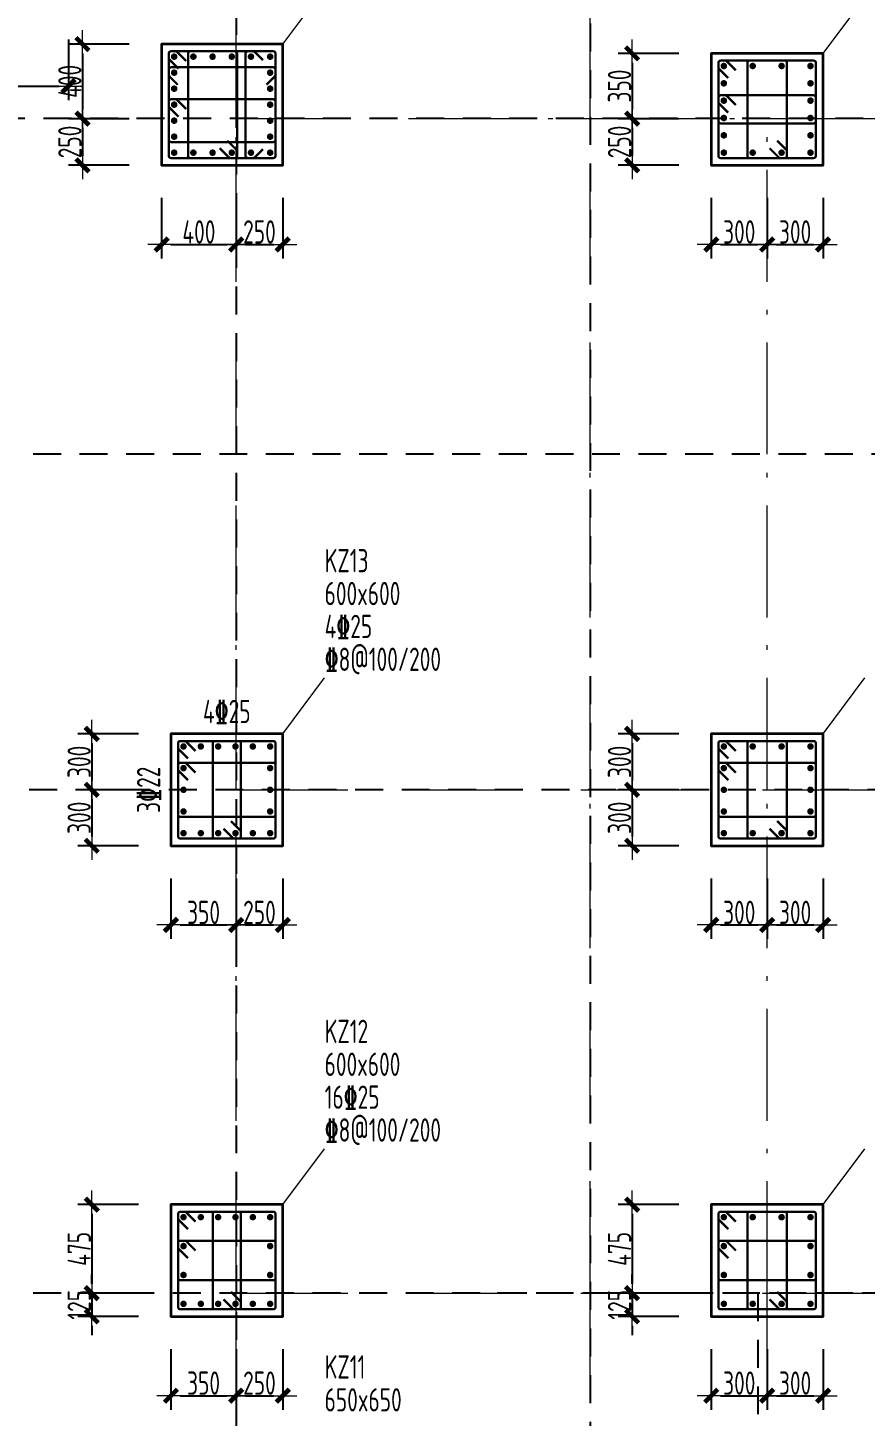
# Model space of a CAD drawing. Header units: millimetres. Extents: x 539196 to 807275, y 431843 to 1156631.
# Drawn here: x 613631 to 622621, y 977339 to 992234 of the extents above; entities that cross this region are included whole.
import ezdxf
from ezdxf.enums import TextEntityAlignment as Align

# ---------------------------------------------------------------- set-up
doc = ezdxf.new("R2010")
doc.units = ezdxf.units.MM
doc.header["$MEASUREMENT"] = 0
for name, pattern in [('DOTE', [2.42, 2, -0.2, 0.02, -0.2]), ('点划线', [1850, 1200, -300, 50, -300]), ('虚线', [500, 300, -200])]:
    doc.linetypes.add(name, pattern=pattern)
doc.layers.add('DOTE', color=1, linetype='DOTE')
for name, color, linetype, lineweight in [('柱原位标注', 7, 'Continuous', 18), ('柱尺寸标注', 3, 'Continuous', 18), ('柱标注引线', 2, 'Continuous', 18), ('柱箍筋', 1, 'Continuous', 25), ('柱纵筋', 1, 'Continuous', 70), ('柱集中标注', 2, 'Continuous', 18), ('砼柱', 2, 'Continuous', 35), ('网格', 9, '点划线', 18)]:
    doc.layers.add(name, color=color, linetype=linetype, lineweight=lineweight)
doc.styles.add('样式 1_yjk_yjk_yjk_yjk_yjk', font='yjkeng.shx', dxfattribs={"width": 0.7, "bigfont": 'yjkchn.shx'})
doc.dimstyles.new('盈建科结构_yjk_yjk_yjk_yjk_yjk', dxfattribs={"dimscale": 100, "dimtxt": 2.5, "dimasz": 1, "dimexe": 1.5, "dimexo": 0.625, "dimgap": 0.1, "dimtad": 1, "dimdec": 0, "dimrnd": 1, "dimzin": 0, "dimdsep": 46, "dimtxsty": '样式 1_yjk_yjk_yjk_yjk_yjk', "dimblk": '_yjkbk', "dimblk1": 'ARCHTICK', "dimblk2": 'ARCHTICK', "dimcen": 0.09, "dimadec": 0, "dimazin": 0, "dimtfac": 1, "dimtdec": 4, "dimtix": 1, "dimtmove": 2, "dimatfit": 3, "dimfxl": 0, "dimtolj": 1, "dimtzin": 0, "dimarcsym": 0})

# ---------------------------------------------------------------- blocks, each defined once
blk = doc.blocks.new('_yjkbk')
blk.add_line((-1, 0), (1.5, 0))
blk.add_lwpolyline([(-0.7, -0.7, 0.5, 0.5, 0), (0.7, 0.7, 0.5, 0.5, 0)], format="xyseb")
blk = doc.blocks.new('*D1633')
at = {"layer": 'Defpoints', "color": 0}
for p in [(612268, 992459), (614068, 992459), (614068, 991609)]:
    blk.add_point(p, dxfattribs=at)
at = {"layer": '柱尺寸标注', "color": 0, "lineweight": -2}
for p, q in [((612268, 992109), (612268, 991459)), ((614068, 992109), (614068, 991459)), ((612368, 991609), (613968, 991609))]:
    blk.add_line(p, q, dxfattribs=at)
at = {"layer": '柱尺寸标注', "color": 0, "lineweight": -2, "xscale": 100, "yscale": 100, "zscale": 100, "rotation": 180}
blk.add_blockref('_yjkbk', (612268, 991609), dxfattribs=at)
at = {"layer": '柱尺寸标注', "color": 0, "lineweight": -2, "xscale": 100, "yscale": 100, "zscale": 100}
blk.add_blockref('_yjkbk', (614068, 991609), dxfattribs=at)
at = {"layer": '柱尺寸标注', "color": 0, "insert": (613168, 991744), "char_height": 250, "attachment_point": 5, "style": '样式 1_yjk_yjk_yjk_yjk_yjk'}
blk.add_mtext('\\A1;900', dxfattribs=at)
blk = doc.blocks.new('_ARCHTICK')
at = {"color": 0, "linetype": 'ByBlock', "const_width": 0.15}
blk.add_lwpolyline([(-0.5, -0.5), (0.5, 0.5)], dxfattribs=at)
blk = doc.blocks.new('*D1804')
at = {"layer": 'Defpoints', "color": 0}
for p in [(615068, 990759), (615868, 990759), (615868, 989909)]:
    blk.add_point(p, dxfattribs=at)
at = {"layer": '柱尺寸标注', "color": 0, "lineweight": -2}
for p, q in [((615068, 990409), (615068, 989759)), ((615868, 990409), (615868, 989759)), ((615168, 989909), (615768, 989909))]:
    blk.add_line(p, q, dxfattribs=at)
at = {"layer": '柱尺寸标注', "color": 0, "lineweight": -2, "xscale": 100, "yscale": 100, "zscale": 100, "rotation": 180}
blk.add_blockref('_yjkbk', (615068, 989909), dxfattribs=at)
at = {"layer": '柱尺寸标注', "color": 0, "lineweight": -2, "xscale": 100, "yscale": 100, "zscale": 100}
blk.add_blockref('_yjkbk', (615868, 989909), dxfattribs=at)
at = {"layer": '柱尺寸标注', "color": 0, "insert": (615468, 990044), "char_height": 250, "attachment_point": 5, "style": '样式 1_yjk_yjk_yjk_yjk_yjk'}
blk.add_mtext('\\A1;400', dxfattribs=at)
blk = doc.blocks.new('*D1805')
at = {"layer": 'Defpoints', "color": 0}
for p in [(615868, 990759), (616368, 990759), (616368, 989909)]:
    blk.add_point(p, dxfattribs=at)
at = {"layer": '柱尺寸标注', "color": 0, "lineweight": -2}
for p, q in [((615868, 990409), (615868, 989759)), ((616368, 990409), (616368, 989759)), ((615968, 989909), (616268, 989909))]:
    blk.add_line(p, q, dxfattribs=at)
at = {"layer": '柱尺寸标注', "color": 0, "lineweight": -2, "xscale": 100, "yscale": 100, "zscale": 100, "rotation": 180}
blk.add_blockref('_yjkbk', (615868, 989909), dxfattribs=at)
at = {"layer": '柱尺寸标注', "color": 0, "lineweight": -2, "xscale": 100, "yscale": 100, "zscale": 100}
blk.add_blockref('_yjkbk', (616368, 989909), dxfattribs=at)
at = {"layer": '柱尺寸标注', "color": 0, "insert": (616118, 990044), "char_height": 250, "attachment_point": 5, "style": '样式 1_yjk_yjk_yjk_yjk_yjk'}
blk.add_mtext('\\A1;250', dxfattribs=at)
blk = doc.blocks.new('*D1806')
at = {"layer": 'Defpoints', "color": 0}
for p in [(615068, 992059), (614218, 991259), (615068, 991259)]:
    blk.add_point(p, dxfattribs=at)
at = {"layer": '柱尺寸标注', "color": 0, "lineweight": -2}
for p, q in [((614718, 992059), (614068, 992059)), ((614218, 991959), (614218, 991359)), ((614718, 991259), (614068, 991259))]:
    blk.add_line(p, q, dxfattribs=at)
at = {"layer": '柱尺寸标注', "color": 0, "lineweight": -2, "xscale": 100, "yscale": 100, "zscale": 100}
for p, rotation in [((614218, 992059), 90), ((614218, 991259), 270)]:
    blk.add_blockref('_yjkbk', p, dxfattribs=dict(at, rotation=rotation))
at = {"layer": '柱尺寸标注', "color": 0, "insert": (614083, 991659), "char_height": 250, "attachment_point": 5, "rotation": 90, "style": '样式 1_yjk_yjk_yjk_yjk_yjk'}
blk.add_mtext('\\A1;400', dxfattribs=at)
blk = doc.blocks.new('*D1807')
at = {"layer": 'Defpoints', "color": 0}
for p in [(615068, 991259), (614218, 990759), (615068, 990759)]:
    blk.add_point(p, dxfattribs=at)
at = {"layer": '柱尺寸标注', "color": 0, "lineweight": -2}
for p, q in [((614718, 991259), (614068, 991259)), ((614218, 991159), (614218, 990859)), ((614718, 990759), (614068, 990759))]:
    blk.add_line(p, q, dxfattribs=at)
at = {"layer": '柱尺寸标注', "color": 0, "lineweight": -2, "xscale": 100, "yscale": 100, "zscale": 100}
for p, rotation in [((614218, 991259), 90), ((614218, 990759), 270)]:
    blk.add_blockref('_yjkbk', p, dxfattribs=dict(at, rotation=rotation))
at = {"layer": '柱尺寸标注', "color": 0, "insert": (614083, 991009), "char_height": 250, "attachment_point": 5, "rotation": 90, "style": '样式 1_yjk_yjk_yjk_yjk_yjk'}
blk.add_mtext('\\A1;250', dxfattribs=at)
blk = doc.blocks.new('*D1816')
at = {"layer": 'Defpoints', "color": 0}
for p in [(615168, 983459), (615868, 983459), (615868, 982609)]:
    blk.add_point(p, dxfattribs=at)
at = {"layer": '柱尺寸标注', "color": 0, "lineweight": -2}
for p, q in [((615168, 983109), (615168, 982459)), ((615868, 983109), (615868, 982459)), ((615268, 982609), (615768, 982609))]:
    blk.add_line(p, q, dxfattribs=at)
at = {"layer": '柱尺寸标注', "color": 0, "lineweight": -2, "xscale": 100, "yscale": 100, "zscale": 100, "rotation": 180}
blk.add_blockref('_yjkbk', (615168, 982609), dxfattribs=at)
at = {"layer": '柱尺寸标注', "color": 0, "lineweight": -2, "xscale": 100, "yscale": 100, "zscale": 100}
blk.add_blockref('_yjkbk', (615868, 982609), dxfattribs=at)
at = {"layer": '柱尺寸标注', "color": 0, "insert": (615518, 982744), "char_height": 250, "attachment_point": 5, "style": '样式 1_yjk_yjk_yjk_yjk_yjk'}
blk.add_mtext('\\A1;350', dxfattribs=at)
blk = doc.blocks.new('*D1817')
at = {"layer": 'Defpoints', "color": 0}
for p in [(615868, 983459), (616368, 983459), (616368, 982609)]:
    blk.add_point(p, dxfattribs=at)
at = {"layer": '柱尺寸标注', "color": 0, "lineweight": -2}
for p, q in [((615868, 983109), (615868, 982459)), ((616368, 983109), (616368, 982459)), ((615968, 982609), (616268, 982609))]:
    blk.add_line(p, q, dxfattribs=at)
at = {"layer": '柱尺寸标注', "color": 0, "lineweight": -2, "xscale": 100, "yscale": 100, "zscale": 100, "rotation": 180}
blk.add_blockref('_yjkbk', (615868, 982609), dxfattribs=at)
at = {"layer": '柱尺寸标注', "color": 0, "lineweight": -2, "xscale": 100, "yscale": 100, "zscale": 100}
blk.add_blockref('_yjkbk', (616368, 982609), dxfattribs=at)
at = {"layer": '柱尺寸标注', "color": 0, "insert": (616118, 982744), "char_height": 250, "attachment_point": 5, "style": '样式 1_yjk_yjk_yjk_yjk_yjk'}
blk.add_mtext('\\A1;250', dxfattribs=at)
blk = doc.blocks.new('*D1818')
at = {"layer": 'Defpoints', "color": 0}
for p in [(615168, 984659), (614318, 984059), (615168, 984059)]:
    blk.add_point(p, dxfattribs=at)
at = {"layer": '柱尺寸标注', "color": 0, "lineweight": -2}
for p, q in [((614818, 984659), (614168, 984659)), ((614318, 984559), (614318, 984159)), ((614818, 984059), (614168, 984059))]:
    blk.add_line(p, q, dxfattribs=at)
at = {"layer": '柱尺寸标注', "color": 0, "lineweight": -2, "xscale": 100, "yscale": 100, "zscale": 100}
for p, rotation in [((614318, 984659), 90), ((614318, 984059), 270)]:
    blk.add_blockref('_yjkbk', p, dxfattribs=dict(at, rotation=rotation))
at = {"layer": '柱尺寸标注', "color": 0, "insert": (614183, 984359), "char_height": 250, "attachment_point": 5, "rotation": 90, "style": '样式 1_yjk_yjk_yjk_yjk_yjk'}
blk.add_mtext('\\A1;300', dxfattribs=at)
blk = doc.blocks.new('*D1819')
at = {"layer": 'Defpoints', "color": 0}
for p in [(615168, 984059), (614318, 983459), (615168, 983459)]:
    blk.add_point(p, dxfattribs=at)
at = {"layer": '柱尺寸标注', "color": 0, "lineweight": -2}
for p, q in [((614818, 984059), (614168, 984059)), ((614318, 983959), (614318, 983559)), ((614818, 983459), (614168, 983459))]:
    blk.add_line(p, q, dxfattribs=at)
at = {"layer": '柱尺寸标注', "color": 0, "lineweight": -2, "xscale": 100, "yscale": 100, "zscale": 100}
for p, rotation in [((614318, 984059), 90), ((614318, 983459), 270)]:
    blk.add_blockref('_yjkbk', p, dxfattribs=dict(at, rotation=rotation))
at = {"layer": '柱尺寸标注', "color": 0, "insert": (614183, 983759), "char_height": 250, "attachment_point": 5, "rotation": 90, "style": '样式 1_yjk_yjk_yjk_yjk_yjk'}
blk.add_mtext('\\A1;300', dxfattribs=at)
blk = doc.blocks.new('*D1820')
at = {"layer": 'Defpoints', "color": 0}
for p in [(615168, 978409), (615868, 978409), (615868, 977559)]:
    blk.add_point(p, dxfattribs=at)
at = {"layer": '柱尺寸标注', "color": 0, "lineweight": -2}
for p, q in [((615168, 978059), (615168, 977409)), ((615868, 978059), (615868, 977409)), ((615268, 977559), (615768, 977559))]:
    blk.add_line(p, q, dxfattribs=at)
at = {"layer": '柱尺寸标注', "color": 0, "lineweight": -2, "xscale": 100, "yscale": 100, "zscale": 100, "rotation": 180}
blk.add_blockref('_yjkbk', (615168, 977559), dxfattribs=at)
at = {"layer": '柱尺寸标注', "color": 0, "lineweight": -2, "xscale": 100, "yscale": 100, "zscale": 100}
blk.add_blockref('_yjkbk', (615868, 977559), dxfattribs=at)
at = {"layer": '柱尺寸标注', "color": 0, "insert": (615518, 977694), "char_height": 250, "attachment_point": 5, "style": '样式 1_yjk_yjk_yjk_yjk_yjk'}
blk.add_mtext('\\A1;350', dxfattribs=at)
blk = doc.blocks.new('*D1821')
at = {"layer": 'Defpoints', "color": 0}
for p in [(615868, 978409), (616368, 978409), (616368, 977559)]:
    blk.add_point(p, dxfattribs=at)
at = {"layer": '柱尺寸标注', "color": 0, "lineweight": -2}
for p, q in [((615868, 978059), (615868, 977409)), ((616368, 978059), (616368, 977409)), ((615968, 977559), (616268, 977559))]:
    blk.add_line(p, q, dxfattribs=at)
at = {"layer": '柱尺寸标注', "color": 0, "lineweight": -2, "xscale": 100, "yscale": 100, "zscale": 100, "rotation": 180}
blk.add_blockref('_yjkbk', (615868, 977559), dxfattribs=at)
at = {"layer": '柱尺寸标注', "color": 0, "lineweight": -2, "xscale": 100, "yscale": 100, "zscale": 100}
blk.add_blockref('_yjkbk', (616368, 977559), dxfattribs=at)
at = {"layer": '柱尺寸标注', "color": 0, "insert": (616118, 977694), "char_height": 250, "attachment_point": 5, "style": '样式 1_yjk_yjk_yjk_yjk_yjk'}
blk.add_mtext('\\A1;250', dxfattribs=at)
blk = doc.blocks.new('*D1822')
at = {"layer": 'Defpoints', "color": 0}
for p in [(615168, 979609), (614318, 978659), (615168, 978659)]:
    blk.add_point(p, dxfattribs=at)
at = {"layer": '柱尺寸标注', "color": 0, "lineweight": -2}
for p, q in [((614818, 979609), (614168, 979609)), ((614318, 979509), (614318, 978759)), ((614818, 978659), (614168, 978659))]:
    blk.add_line(p, q, dxfattribs=at)
at = {"layer": '柱尺寸标注', "color": 0, "lineweight": -2, "xscale": 100, "yscale": 100, "zscale": 100}
for p, rotation in [((614318, 979609), 90), ((614318, 978659), 270)]:
    blk.add_blockref('_yjkbk', p, dxfattribs=dict(at, rotation=rotation))
at = {"layer": '柱尺寸标注', "color": 0, "insert": (614183, 979134), "char_height": 250, "attachment_point": 5, "rotation": 90, "style": '样式 1_yjk_yjk_yjk_yjk_yjk'}
blk.add_mtext('\\A1;475', dxfattribs=at)
blk = doc.blocks.new('*D1823')
at = {"layer": 'Defpoints', "color": 0}
for p in [(615168, 978659), (614318, 978409), (615168, 978409)]:
    blk.add_point(p, dxfattribs=at)
at = {"layer": '柱尺寸标注', "color": 0, "lineweight": -2}
for p, q in [((614318, 978759), (614318, 978859)), ((614818, 978659), (614168, 978659)), ((614318, 978659), (614318, 978409)), ((614818, 978409), (614168, 978409)), ((614318, 978309), (614318, 978209))]:
    blk.add_line(p, q, dxfattribs=at)
at = {"layer": '柱尺寸标注', "color": 0, "lineweight": -2, "xscale": 100, "yscale": 100, "zscale": 100}
for p, rotation in [((614318, 978659), 270), ((614318, 978409), 90)]:
    blk.add_blockref('_yjkbk', p, dxfattribs=dict(at, rotation=rotation))
at = {"layer": '柱尺寸标注', "color": 0, "insert": (614183, 978534), "char_height": 250, "attachment_point": 5, "rotation": 90, "style": '样式 1_yjk_yjk_yjk_yjk_yjk'}
blk.add_mtext('\\A1;125', dxfattribs=at)
blk = doc.blocks.new('*D1836')
at = {"layer": 'Defpoints', "color": 0}
for p in [(620968, 990759), (621568, 990759), (621568, 989909)]:
    blk.add_point(p, dxfattribs=at)
at = {"layer": '柱尺寸标注', "color": 0, "lineweight": -2}
for p, q in [((620968, 990409), (620968, 989759)), ((621568, 990409), (621568, 989759)), ((621068, 989909), (621468, 989909))]:
    blk.add_line(p, q, dxfattribs=at)
at = {"layer": '柱尺寸标注', "color": 0, "lineweight": -2, "xscale": 100, "yscale": 100, "zscale": 100, "rotation": 180}
blk.add_blockref('_yjkbk', (620968, 989909), dxfattribs=at)
at = {"layer": '柱尺寸标注', "color": 0, "lineweight": -2, "xscale": 100, "yscale": 100, "zscale": 100}
blk.add_blockref('_yjkbk', (621568, 989909), dxfattribs=at)
at = {"layer": '柱尺寸标注', "color": 0, "insert": (621268, 990044), "char_height": 250, "attachment_point": 5, "style": '样式 1_yjk_yjk_yjk_yjk_yjk'}
blk.add_mtext('\\A1;300', dxfattribs=at)
blk = doc.blocks.new('*D1837')
at = {"layer": 'Defpoints', "color": 0}
for p in [(621568, 990759), (622168, 990759), (622168, 989909)]:
    blk.add_point(p, dxfattribs=at)
at = {"layer": '柱尺寸标注', "color": 0, "lineweight": -2}
for p, q in [((621568, 990409), (621568, 989759)), ((622168, 990409), (622168, 989759)), ((621668, 989909), (622068, 989909))]:
    blk.add_line(p, q, dxfattribs=at)
at = {"layer": '柱尺寸标注', "color": 0, "lineweight": -2, "xscale": 100, "yscale": 100, "zscale": 100, "rotation": 180}
blk.add_blockref('_yjkbk', (621568, 989909), dxfattribs=at)
at = {"layer": '柱尺寸标注', "color": 0, "lineweight": -2, "xscale": 100, "yscale": 100, "zscale": 100}
blk.add_blockref('_yjkbk', (622168, 989909), dxfattribs=at)
at = {"layer": '柱尺寸标注', "color": 0, "insert": (621868, 990044), "char_height": 250, "attachment_point": 5, "style": '样式 1_yjk_yjk_yjk_yjk_yjk'}
blk.add_mtext('\\A1;300', dxfattribs=at)
blk = doc.blocks.new('*D1838')
at = {"layer": 'Defpoints', "color": 0}
for p in [(620968, 991959), (620118, 991259), (620968, 991259)]:
    blk.add_point(p, dxfattribs=at)
at = {"layer": '柱尺寸标注', "color": 0, "lineweight": -2}
for p, q in [((620618, 991959), (619968, 991959)), ((620118, 991859), (620118, 991359)), ((620618, 991259), (619968, 991259))]:
    blk.add_line(p, q, dxfattribs=at)
at = {"layer": '柱尺寸标注', "color": 0, "lineweight": -2, "xscale": 100, "yscale": 100, "zscale": 100}
for p, rotation in [((620118, 991959), 90), ((620118, 991259), 270)]:
    blk.add_blockref('_yjkbk', p, dxfattribs=dict(at, rotation=rotation))
at = {"layer": '柱尺寸标注', "color": 0, "insert": (619983, 991609), "char_height": 250, "attachment_point": 5, "rotation": 90, "style": '样式 1_yjk_yjk_yjk_yjk_yjk'}
blk.add_mtext('\\A1;350', dxfattribs=at)
blk = doc.blocks.new('*D1839')
at = {"layer": 'Defpoints', "color": 0}
for p in [(620968, 991259), (620118, 990759), (620968, 990759)]:
    blk.add_point(p, dxfattribs=at)
at = {"layer": '柱尺寸标注', "color": 0, "lineweight": -2}
for p, q in [((620618, 991259), (619968, 991259)), ((620118, 991159), (620118, 990859)), ((620618, 990759), (619968, 990759))]:
    blk.add_line(p, q, dxfattribs=at)
at = {"layer": '柱尺寸标注', "color": 0, "lineweight": -2, "xscale": 100, "yscale": 100, "zscale": 100}
for p, rotation in [((620118, 991259), 90), ((620118, 990759), 270)]:
    blk.add_blockref('_yjkbk', p, dxfattribs=dict(at, rotation=rotation))
at = {"layer": '柱尺寸标注', "color": 0, "insert": (619983, 991009), "char_height": 250, "attachment_point": 5, "rotation": 90, "style": '样式 1_yjk_yjk_yjk_yjk_yjk'}
blk.add_mtext('\\A1;250', dxfattribs=at)
blk = doc.blocks.new('*D1840')
at = {"layer": 'Defpoints', "color": 0}
for p in [(620968, 983459), (621568, 983459), (621568, 982609)]:
    blk.add_point(p, dxfattribs=at)
at = {"layer": '柱尺寸标注', "color": 0, "lineweight": -2}
for p, q in [((620968, 983109), (620968, 982459)), ((621568, 983109), (621568, 982459)), ((621068, 982609), (621468, 982609))]:
    blk.add_line(p, q, dxfattribs=at)
at = {"layer": '柱尺寸标注', "color": 0, "lineweight": -2, "xscale": 100, "yscale": 100, "zscale": 100, "rotation": 180}
blk.add_blockref('_yjkbk', (620968, 982609), dxfattribs=at)
at = {"layer": '柱尺寸标注', "color": 0, "lineweight": -2, "xscale": 100, "yscale": 100, "zscale": 100}
blk.add_blockref('_yjkbk', (621568, 982609), dxfattribs=at)
at = {"layer": '柱尺寸标注', "color": 0, "insert": (621268, 982744), "char_height": 250, "attachment_point": 5, "style": '样式 1_yjk_yjk_yjk_yjk_yjk'}
blk.add_mtext('\\A1;300', dxfattribs=at)
blk = doc.blocks.new('*D1841')
at = {"layer": 'Defpoints', "color": 0}
for p in [(621568, 983459), (622168, 983459), (622168, 982609)]:
    blk.add_point(p, dxfattribs=at)
at = {"layer": '柱尺寸标注', "color": 0, "lineweight": -2}
for p, q in [((621568, 983109), (621568, 982459)), ((622168, 983109), (622168, 982459)), ((621668, 982609), (622068, 982609))]:
    blk.add_line(p, q, dxfattribs=at)
at = {"layer": '柱尺寸标注', "color": 0, "lineweight": -2, "xscale": 100, "yscale": 100, "zscale": 100, "rotation": 180}
blk.add_blockref('_yjkbk', (621568, 982609), dxfattribs=at)
at = {"layer": '柱尺寸标注', "color": 0, "lineweight": -2, "xscale": 100, "yscale": 100, "zscale": 100}
blk.add_blockref('_yjkbk', (622168, 982609), dxfattribs=at)
at = {"layer": '柱尺寸标注', "color": 0, "insert": (621868, 982744), "char_height": 250, "attachment_point": 5, "style": '样式 1_yjk_yjk_yjk_yjk_yjk'}
blk.add_mtext('\\A1;300', dxfattribs=at)
blk = doc.blocks.new('*D1842')
at = {"layer": 'Defpoints', "color": 0}
for p in [(620968, 984659), (620118, 984059), (620968, 984059)]:
    blk.add_point(p, dxfattribs=at)
at = {"layer": '柱尺寸标注', "color": 0, "lineweight": -2}
for p, q in [((620618, 984659), (619968, 984659)), ((620118, 984559), (620118, 984159)), ((620618, 984059), (619968, 984059))]:
    blk.add_line(p, q, dxfattribs=at)
at = {"layer": '柱尺寸标注', "color": 0, "lineweight": -2, "xscale": 100, "yscale": 100, "zscale": 100}
for p, rotation in [((620118, 984659), 90), ((620118, 984059), 270)]:
    blk.add_blockref('_yjkbk', p, dxfattribs=dict(at, rotation=rotation))
at = {"layer": '柱尺寸标注', "color": 0, "insert": (619983, 984359), "char_height": 250, "attachment_point": 5, "rotation": 90, "style": '样式 1_yjk_yjk_yjk_yjk_yjk'}
blk.add_mtext('\\A1;300', dxfattribs=at)
blk = doc.blocks.new('*D1843')
at = {"layer": 'Defpoints', "color": 0}
for p in [(620968, 984059), (620118, 983459), (620968, 983459)]:
    blk.add_point(p, dxfattribs=at)
at = {"layer": '柱尺寸标注', "color": 0, "lineweight": -2}
for p, q in [((620618, 984059), (619968, 984059)), ((620118, 983959), (620118, 983559)), ((620618, 983459), (619968, 983459))]:
    blk.add_line(p, q, dxfattribs=at)
at = {"layer": '柱尺寸标注', "color": 0, "lineweight": -2, "xscale": 100, "yscale": 100, "zscale": 100}
for p, rotation in [((620118, 984059), 90), ((620118, 983459), 270)]:
    blk.add_blockref('_yjkbk', p, dxfattribs=dict(at, rotation=rotation))
at = {"layer": '柱尺寸标注', "color": 0, "insert": (619983, 983759), "char_height": 250, "attachment_point": 5, "rotation": 90, "style": '样式 1_yjk_yjk_yjk_yjk_yjk'}
blk.add_mtext('\\A1;300', dxfattribs=at)
blk = doc.blocks.new('*D1844')
at = {"layer": 'Defpoints', "color": 0}
for p in [(620968, 978409), (621568, 978409), (621568, 977559)]:
    blk.add_point(p, dxfattribs=at)
at = {"layer": '柱尺寸标注', "color": 0, "lineweight": -2}
for p, q in [((620968, 978059), (620968, 977409)), ((621568, 978059), (621568, 977409)), ((621068, 977559), (621468, 977559))]:
    blk.add_line(p, q, dxfattribs=at)
at = {"layer": '柱尺寸标注', "color": 0, "lineweight": -2, "xscale": 100, "yscale": 100, "zscale": 100, "rotation": 180}
blk.add_blockref('_yjkbk', (620968, 977559), dxfattribs=at)
at = {"layer": '柱尺寸标注', "color": 0, "lineweight": -2, "xscale": 100, "yscale": 100, "zscale": 100}
blk.add_blockref('_yjkbk', (621568, 977559), dxfattribs=at)
at = {"layer": '柱尺寸标注', "color": 0, "insert": (621268, 977694), "char_height": 250, "attachment_point": 5, "style": '样式 1_yjk_yjk_yjk_yjk_yjk'}
blk.add_mtext('\\A1;300', dxfattribs=at)
blk = doc.blocks.new('*D1845')
at = {"layer": 'Defpoints', "color": 0}
for p in [(621568, 978409), (622168, 978409), (622168, 977559)]:
    blk.add_point(p, dxfattribs=at)
at = {"layer": '柱尺寸标注', "color": 0, "lineweight": -2}
for p, q in [((621568, 978059), (621568, 977409)), ((622168, 978059), (622168, 977409)), ((621668, 977559), (622068, 977559))]:
    blk.add_line(p, q, dxfattribs=at)
at = {"layer": '柱尺寸标注', "color": 0, "lineweight": -2, "xscale": 100, "yscale": 100, "zscale": 100, "rotation": 180}
blk.add_blockref('_yjkbk', (621568, 977559), dxfattribs=at)
at = {"layer": '柱尺寸标注', "color": 0, "lineweight": -2, "xscale": 100, "yscale": 100, "zscale": 100}
blk.add_blockref('_yjkbk', (622168, 977559), dxfattribs=at)
at = {"layer": '柱尺寸标注', "color": 0, "insert": (621868, 977694), "char_height": 250, "attachment_point": 5, "style": '样式 1_yjk_yjk_yjk_yjk_yjk'}
blk.add_mtext('\\A1;300', dxfattribs=at)
blk = doc.blocks.new('*D1846')
at = {"layer": 'Defpoints', "color": 0}
for p in [(620968, 979609), (620118, 978659), (620968, 978659)]:
    blk.add_point(p, dxfattribs=at)
at = {"layer": '柱尺寸标注', "color": 0, "lineweight": -2}
for p, q in [((620618, 979609), (619968, 979609)), ((620118, 979509), (620118, 978759)), ((620618, 978659), (619968, 978659))]:
    blk.add_line(p, q, dxfattribs=at)
at = {"layer": '柱尺寸标注', "color": 0, "lineweight": -2, "xscale": 100, "yscale": 100, "zscale": 100}
for p, rotation in [((620118, 979609), 90), ((620118, 978659), 270)]:
    blk.add_blockref('_yjkbk', p, dxfattribs=dict(at, rotation=rotation))
at = {"layer": '柱尺寸标注', "color": 0, "insert": (619983, 979134), "char_height": 250, "attachment_point": 5, "rotation": 90, "style": '样式 1_yjk_yjk_yjk_yjk_yjk'}
blk.add_mtext('\\A1;475', dxfattribs=at)
blk = doc.blocks.new('*D1847')
at = {"layer": 'Defpoints', "color": 0}
for p in [(620968, 978659), (620118, 978409), (620968, 978409)]:
    blk.add_point(p, dxfattribs=at)
at = {"layer": '柱尺寸标注', "color": 0, "lineweight": -2}
for p, q in [((620118, 978759), (620118, 978859)), ((620618, 978659), (619968, 978659)), ((620118, 978659), (620118, 978409)), ((620618, 978409), (619968, 978409)), ((620118, 978309), (620118, 978209))]:
    blk.add_line(p, q, dxfattribs=at)
at = {"layer": '柱尺寸标注', "color": 0, "lineweight": -2, "xscale": 100, "yscale": 100, "zscale": 100}
for p, rotation in [((620118, 978659), 270), ((620118, 978409), 90)]:
    blk.add_blockref('_yjkbk', p, dxfattribs=dict(at, rotation=rotation))
at = {"layer": '柱尺寸标注', "color": 0, "insert": (619983, 978534), "char_height": 250, "attachment_point": 5, "rotation": 90, "style": '样式 1_yjk_yjk_yjk_yjk_yjk'}
blk.add_mtext('\\A1;125', dxfattribs=at)
blk = doc.blocks.new('jzzw')
at = {"layer": 'DOTE', "color": 1, "linetype": '虚线'}
for p, q in [((917386, 873149), (917386, 834829)), ((921186, 872969), (921186, 834829)), ((929618, 870449), (912217, 870449)), ((952506, 866849), (912186, 866849)), ((952463, 863249), (912186, 863249)), ((952506, 857849), (912186, 857849)), ((928906, 857849), (920186, 857849)), ((922986, 857849), (922986, 854849))]:
    blk.add_line(p, q, dxfattribs=at)

msp = doc.modelspace()

# ---------------------------------------------------------------- linework, layer by layer
at = {"layer": '柱标注引线'}
for p, q in [((616367.6, 992059.2), (616817.6, 992659.2)), ((622167.6, 991959.2), (622617.6, 992559.2)), ((616367.6, 984659.2), (616817.6, 985259.2)), ((622167.6, 984659.2), (622617.6, 985259.2)), ((616367.6, 979609.2), (616817.6, 980209.2)), ((622167.6, 979609.2), (622617.6, 980209.2))]:
    msp.add_line(p, q, dxfattribs=at)
at = {"layer": '柱箍筋', "const_width": 25}
for points in [[(615331.6, 991876.5), (615233.4, 991974.8, 0.1989124), (615216.6, 991981.7), (615168.8, 991981.7, 0.4142136), (615145.1, 991958), (615145.1, 990860.5, 0.4142136), (615168.8, 990836.7), (616266.3, 990836.7, 0.4142136), (616290.1, 990860.5), (616290.1, 991958, 0.4142136), (616266.3, 991981.7), (615168.8, 991981.7, 0.4142136), (615145.1, 991958), (615145.1, 991910.2, 0.1989124), (615152, 991893.5), (615250.3, 991795.2)], [(615691.5, 990942), (615789.8, 990843.7, 0.1989124), (615806.6, 990836.7), (615854.3, 990836.7, 0.4142136), (615878.1, 990860.5), (615878.1, 991958, 0.4142136), (615854.3, 991981.7), (615374.8, 991981.7, 0.4142136), (615351.1, 991958), (615351.1, 990860.5, 0.4142136), (615374.8, 990836.7), (615854.3, 990836.7, 0.4142136), (615878.1, 990860.5), (615878.1, 990908.2, 0.1989124), (615871.1, 990925), (615772.9, 991023.3)], [(616155.6, 990932.1), (616067.2, 990843.7, -0.131362), (616040.6, 990836.7), (615992.8, 990836.7, -0.4142136), (615969.1, 990860.5), (615969.1, 991958, -0.4142136), (615992.8, 991981.7), (616040.6, 991981.7, -0.131362), (616067.2, 991974.8), (616155.6, 991886.4)], [(621231.6, 991776.5), (621133.4, 991874.8, 0.1989124), (621116.6, 991881.7), (621068.8, 991881.7, 0.4142136), (621045.1, 991858), (621045.1, 990860.5, 0.4142136), (621068.8, 990836.7), (622066.3, 990836.7, 0.4142136), (622090.1, 990860.5), (622090.1, 991858, 0.4142136), (622066.3, 991881.7), (621068.8, 991881.7, 0.4142136), (621045.1, 991858), (621045.1, 991810.2, 0.1989124), (621052, 991793.5), (621150.3, 991695.2)], [(621593.5, 990942), (621691.8, 990843.7, 0.1989124), (621708.6, 990836.7), (621756.3, 990836.7, 0.4142136), (621780.1, 990860.5), (621780.1, 991858, 0.4142136), (621756.3, 991881.7), (621378.8, 991881.7, 0.4142136), (621355.1, 991858), (621355.1, 990860.5, 0.4142136), (621378.8, 990836.7), (621756.3, 990836.7, 0.4142136), (621780.1, 990860.5), (621780.1, 990908.2, 0.1989124), (621773.1, 990925), (621674.9, 991023.3)], [(615240.4, 991623.6), (615152, 991711.9, -0.131362), (615145.1, 991738.6), (615145.1, 991786.3, -0.4142136), (615168.8, 991810.1), (616266.3, 991810.1, -0.4142136), (616290.1, 991786.3), (616290.1, 991738.6, -0.131362), (616283.1, 991711.9), (616194.7, 991623.6)], [(615250.3, 991280.2), (615152, 991378.5, -0.1989124), (615145.1, 991395.2), (615145.1, 991443, -0.4142136), (615168.8, 991466.7), (616266.3, 991466.7, -0.4142136), (616290.1, 991443), (616290.1, 991032.1, -0.4142136), (616266.3, 991008.4), (615168.8, 991008.4, -0.4142136), (615145.1, 991032.1), (615145.1, 991443, -0.4142136), (615168.8, 991466.7), (615216.6, 991466.7, -0.1989124), (615233.4, 991459.8), (615331.6, 991361.5)], [(621150.3, 991323.2), (621052, 991421.5, -0.1989124), (621045.1, 991438.2), (621045.1, 991486, -0.4142136), (621068.8, 991509.7), (622066.3, 991509.7, -0.4142136), (622090.1, 991486), (622090.1, 991232.5, -0.4142136), (622066.3, 991208.7), (621068.8, 991208.7, -0.4142136), (621045.1, 991232.5), (621045.1, 991486, -0.4142136), (621068.8, 991509.7), (621116.6, 991509.7, -0.1989124), (621133.4, 991502.8), (621231.6, 991404.5)], [(615431.6, 984476.5), (615333.4, 984574.8, 0.1989124), (615316.6, 984581.7), (615268.8, 984581.7, 0.4142136), (615245.1, 984558), (615245.1, 983560.5, 0.4142136), (615268.8, 983536.7), (616266.3, 983536.7, 0.4142136), (616290.1, 983560.5), (616290.1, 984558, 0.4142136), (616266.3, 984581.7), (615268.8, 984581.7, 0.4142136), (615245.1, 984558), (615245.1, 984510.2, 0.1989124), (615252, 984493.5), (615350.3, 984395.2)], [(615731.5, 983642), (615829.8, 983543.7, 0.1989124), (615846.6, 983536.7), (615894.3, 983536.7, 0.4142136), (615918.1, 983560.5), (615918.1, 984558, 0.4142136), (615894.3, 984581.7), (615640.8, 984581.7, 0.4142136), (615617.1, 984558), (615617.1, 983560.5, 0.4142136), (615640.8, 983536.7), (615894.3, 983536.7, 0.4142136), (615918.1, 983560.5), (615918.1, 983608.2, 0.1989124), (615911.1, 983625), (615812.9, 983723.3)], [(621231.6, 984476.5), (621133.4, 984574.8, 0.1989124), (621116.6, 984581.7), (621068.8, 984581.7, 0.4142136), (621045.1, 984558), (621045.1, 983560.5, 0.4142136), (621068.8, 983536.7), (622066.3, 983536.7, 0.4142136), (622090.1, 983560.5), (622090.1, 984558, 0.4142136), (622066.3, 984581.7), (621068.8, 984581.7, 0.4142136), (621045.1, 984558), (621045.1, 984510.2, 0.1989124), (621052, 984493.5), (621150.3, 984395.2)], [(621593.5, 983642), (621691.8, 983543.7, 0.1989124), (621708.6, 983536.7), (621756.3, 983536.7, 0.4142136), (621780.1, 983560.5), (621780.1, 984558, 0.4142136), (621756.3, 984581.7), (621378.8, 984581.7, 0.4142136), (621355.1, 984558), (621355.1, 983560.5, 0.4142136), (621378.8, 983536.7), (621756.3, 983536.7, 0.4142136), (621780.1, 983560.5), (621780.1, 983608.2, 0.1989124), (621773.1, 983625), (621674.9, 983723.3)], [(615350.3, 984162.7), (615252, 984261, -0.1989124), (615245.1, 984277.7), (615245.1, 984325.5, -0.4142136), (615268.8, 984349.2), (616266.3, 984349.2, -0.4142136), (616290.1, 984325.5), (616290.1, 983793, -0.4142136), (616266.3, 983769.2), (615268.8, 983769.2, -0.4142136), (615245.1, 983793), (615245.1, 984325.5, -0.4142136), (615268.8, 984349.2), (615316.6, 984349.2, -0.1989124), (615333.4, 984342.3), (615431.6, 984244)], [(621150.3, 984162.7), (621052, 984261, -0.1989124), (621045.1, 984277.7), (621045.1, 984325.5, -0.4142136), (621068.8, 984349.2), (622066.3, 984349.2, -0.4142136), (622090.1, 984325.5), (622090.1, 983793, -0.4142136), (622066.3, 983769.2), (621068.8, 983769.2, -0.4142136), (621045.1, 983793), (621045.1, 984325.5, -0.4142136), (621068.8, 984349.2), (621116.6, 984349.2, -0.1989124), (621133.4, 984342.3), (621231.6, 984244)], [(615431.6, 979426.5), (615333.4, 979524.8, 0.1989124), (615316.6, 979531.7), (615268.8, 979531.7, 0.4142136), (615245.1, 979508), (615245.1, 978510.5, 0.4142136), (615268.8, 978486.7), (616266.3, 978486.7, 0.4142136), (616290.1, 978510.5), (616290.1, 979508, 0.4142136), (616266.3, 979531.7), (615268.8, 979531.7, 0.4142136), (615245.1, 979508), (615245.1, 979460.2, 0.1989124), (615252, 979443.5), (615350.3, 979345.2)], [(615731.5, 978592), (615829.8, 978493.7, 0.1989124), (615846.6, 978486.7), (615894.3, 978486.7, 0.4142136), (615918.1, 978510.5), (615918.1, 979508, 0.4142136), (615894.3, 979531.7), (615640.8, 979531.7, 0.4142136), (615617.1, 979508), (615617.1, 978510.5, 0.4142136), (615640.8, 978486.7), (615894.3, 978486.7, 0.4142136), (615918.1, 978510.5), (615918.1, 978558.2, 0.1989124), (615911.1, 978575), (615812.9, 978673.3)], [(621231.6, 979426.5), (621133.4, 979524.8, 0.1989124), (621116.6, 979531.7), (621068.8, 979531.7, 0.4142136), (621045.1, 979508), (621045.1, 978510.5, 0.4142136), (621068.8, 978486.7), (622066.3, 978486.7, 0.4142136), (622090.1, 978510.5), (622090.1, 979508, 0.4142136), (622066.3, 979531.7), (621068.8, 979531.7, 0.4142136), (621045.1, 979508), (621045.1, 979460.2, 0.1989124), (621052, 979443.5), (621150.3, 979345.2)], [(621593.5, 978592), (621691.8, 978493.7, 0.1989124), (621708.6, 978486.7), (621756.3, 978486.7, 0.4142136), (621780.1, 978510.5), (621780.1, 979508, 0.4142136), (621756.3, 979531.7), (621378.8, 979531.7, 0.4142136), (621355.1, 979508), (621355.1, 978510.5, 0.4142136), (621378.8, 978486.7), (621756.3, 978486.7, 0.4142136), (621780.1, 978510.5), (621780.1, 978558.2, 0.1989124), (621773.1, 978575), (621674.9, 978673.3)], [(615350.3, 979035.2), (615252, 979133.5, -0.1989124), (615245.1, 979150.2), (615245.1, 979198, -0.4142136), (615268.8, 979221.7), (616266.3, 979221.7, -0.4142136), (616290.1, 979198), (616290.1, 978820.5, -0.4142136), (616266.3, 978796.7), (615268.8, 978796.7, -0.4142136), (615245.1, 978820.5), (615245.1, 979198, -0.4142136), (615268.8, 979221.7), (615316.6, 979221.7, -0.1989124), (615333.4, 979214.8), (615431.6, 979116.5)], [(621150.3, 979035.2), (621052, 979133.5, -0.1989124), (621045.1, 979150.2), (621045.1, 979198, -0.4142136), (621068.8, 979221.7), (622066.3, 979221.7, -0.4142136), (622090.1, 979198), (622090.1, 978820.5, -0.4142136), (622066.3, 978796.7), (621068.8, 978796.7, -0.4142136), (621045.1, 978820.5), (621045.1, 979198, -0.4142136), (621068.8, 979221.7), (621116.6, 979221.7, -0.1989124), (621133.4, 979214.8), (621231.6, 979116.5)]]:
    msp.add_lwpolyline(points, format="xyb", dxfattribs=at)
at = {"layer": '柱纵筋', "const_width": 35}
for points in [[(615220.1, 991924.2, 1), (615185.1, 991924.2, 1)], [(615426.1, 991924.2, 1), (615391.1, 991924.2, 1)], [(615632.1, 991924.2, 1), (615597.1, 991924.2, 1)], [(615838.1, 991924.2, 1), (615803.1, 991924.2, 1)], [(616044.1, 991924.2, 1), (616009.1, 991924.2, 1)], [(616250.1, 991924.2, 1), (616215.1, 991924.2, 1)], [(615220.1, 991752.6, 1), (615185.1, 991752.6, 1)], [(616250.1, 991752.6, 1), (616215.1, 991752.6, 1)], [(621120.1, 991824.2, 1), (621085.1, 991824.2, 1)], [(621430.1, 991824.2, 1), (621395.1, 991824.2, 1)], [(621740.1, 991824.2, 1), (621705.1, 991824.2, 1)], [(622050.1, 991824.2, 1), (622015.1, 991824.2, 1)], [(615220.1, 991580.9, 1), (615185.1, 991580.9, 1)], [(616250.1, 991580.9, 1), (616215.1, 991580.9, 1)], [(621120.1, 991638.2, 1), (621085.1, 991638.2, 1)], [(622050.1, 991638.2, 1), (622015.1, 991638.2, 1)], [(615220.1, 991409.2, 1), (615185.1, 991409.2, 1)], [(616250.1, 991409.2, 1), (616215.1, 991409.2, 1)], [(621120.1, 991452.2, 1), (621085.1, 991452.2, 1)], [(622050.1, 991452.2, 1), (622015.1, 991452.2, 1)], [(621120.1, 991266.2, 1), (621085.1, 991266.2, 1)], [(622050.1, 991266.2, 1), (622015.1, 991266.2, 1)], [(615220.1, 991237.6, 1), (615185.1, 991237.6, 1)], [(616250.1, 991237.6, 1), (616215.1, 991237.6, 1)], [(615220.1, 991065.9, 1), (615185.1, 991065.9, 1)], [(616250.1, 991065.9, 1), (616215.1, 991065.9, 1)], [(621120.1, 991080.2, 1), (621085.1, 991080.2, 1)], [(622050.1, 991080.2, 1), (622015.1, 991080.2, 1)], [(615220.1, 990894.2, 1), (615185.1, 990894.2, 1)], [(615426.1, 990894.2, 1), (615391.1, 990894.2, 1)], [(615632.1, 990894.2, 1), (615597.1, 990894.2, 1)], [(615838.1, 990894.2, 1), (615803.1, 990894.2, 1)], [(616044.1, 990894.2, 1), (616009.1, 990894.2, 1)], [(616250.1, 990894.2, 1), (616215.1, 990894.2, 1)], [(621120.1, 990894.2, 1), (621085.1, 990894.2, 1)], [(621430.1, 990894.2, 1), (621395.1, 990894.2, 1)], [(621740.1, 990894.2, 1), (621705.1, 990894.2, 1)], [(622050.1, 990894.2, 1), (622015.1, 990894.2, 1)], [(615320.1, 984524.2, 1), (615285.1, 984524.2, 1)], [(615506.1, 984524.2, 1), (615471.1, 984524.2, 1)], [(615692.1, 984524.2, 1), (615657.1, 984524.2, 1)], [(615878.1, 984524.2, 1), (615843.1, 984524.2, 1)], [(616064.1, 984524.2, 1), (616029.1, 984524.2, 1)], [(616250.1, 984524.2, 1), (616215.1, 984524.2, 1)], [(621120.1, 984524.2, 1), (621085.1, 984524.2, 1)], [(621430.1, 984524.2, 1), (621395.1, 984524.2, 1)], [(621740.1, 984524.2, 1), (621705.1, 984524.2, 1)], [(622050.1, 984524.2, 1), (622015.1, 984524.2, 1)], [(615320.1, 984291.7, 1), (615285.1, 984291.7, 1)], [(616250.1, 984291.7, 1), (616215.1, 984291.7, 1)], [(621120.1, 984291.7, 1), (621085.1, 984291.7, 1)], [(622050.1, 984291.7, 1), (622015.1, 984291.7, 1)], [(615320.1, 984059.2, 1), (615285.1, 984059.2, 1)], [(616250.1, 984059.2, 1), (616215.1, 984059.2, 1)], [(621120.1, 984059.2, 1), (621085.1, 984059.2, 1)], [(622050.1, 984059.2, 1), (622015.1, 984059.2, 1)], [(615320.1, 983826.7, 1), (615285.1, 983826.7, 1)], [(616250.1, 983826.7, 1), (616215.1, 983826.7, 1)], [(621120.1, 983826.7, 1), (621085.1, 983826.7, 1)], [(622050.1, 983826.7, 1), (622015.1, 983826.7, 1)], [(615320.1, 983594.2, 1), (615285.1, 983594.2, 1)], [(615506.1, 983594.2, 1), (615471.1, 983594.2, 1)], [(615692.1, 983594.2, 1), (615657.1, 983594.2, 1)], [(615878.1, 983594.2, 1), (615843.1, 983594.2, 1)], [(616064.1, 983594.2, 1), (616029.1, 983594.2, 1)], [(616250.1, 983594.2, 1), (616215.1, 983594.2, 1)], [(621120.1, 983594.2, 1), (621085.1, 983594.2, 1)], [(621430.1, 983594.2, 1), (621395.1, 983594.2, 1)], [(621740.1, 983594.2, 1), (621705.1, 983594.2, 1)], [(622050.1, 983594.2, 1), (622015.1, 983594.2, 1)], [(615320.1, 979474.2, 1), (615285.1, 979474.2, 1)], [(615506.1, 979474.2, 1), (615471.1, 979474.2, 1)], [(615692.1, 979474.2, 1), (615657.1, 979474.2, 1)], [(615878.1, 979474.2, 1), (615843.1, 979474.2, 1)], [(616064.1, 979474.2, 1), (616029.1, 979474.2, 1)], [(616250.1, 979474.2, 1), (616215.1, 979474.2, 1)], [(621120.1, 979474.2, 1), (621085.1, 979474.2, 1)], [(621430.1, 979474.2, 1), (621395.1, 979474.2, 1)], [(621740.1, 979474.2, 1), (621705.1, 979474.2, 1)], [(622050.1, 979474.2, 1), (622015.1, 979474.2, 1)], [(615320.1, 979164.2, 1), (615285.1, 979164.2, 1)], [(616250.1, 979164.2, 1), (616215.1, 979164.2, 1)], [(621120.1, 979164.2, 1), (621085.1, 979164.2, 1)], [(622050.1, 979164.2, 1), (622015.1, 979164.2, 1)], [(615320.1, 978854.2, 1), (615285.1, 978854.2, 1)], [(616250.1, 978854.2, 1), (616215.1, 978854.2, 1)], [(621120.1, 978854.2, 1), (621085.1, 978854.2, 1)], [(622050.1, 978854.2, 1), (622015.1, 978854.2, 1)], [(615320.1, 978544.2, 1), (615285.1, 978544.2, 1)], [(615506.1, 978544.2, 1), (615471.1, 978544.2, 1)], [(615692.1, 978544.2, 1), (615657.1, 978544.2, 1)], [(615878.1, 978544.2, 1), (615843.1, 978544.2, 1)], [(616064.1, 978544.2, 1), (616029.1, 978544.2, 1)], [(616250.1, 978544.2, 1), (616215.1, 978544.2, 1)], [(621120.1, 978544.2, 1), (621085.1, 978544.2, 1)], [(621430.1, 978544.2, 1), (621395.1, 978544.2, 1)], [(621740.1, 978544.2, 1), (621705.1, 978544.2, 1)], [(622050.1, 978544.2, 1), (622015.1, 978544.2, 1)]]:
    msp.add_lwpolyline(points, format="xyb", close=True, dxfattribs=at)
at = {"layer": '砼柱'}
for points in [[(616367.6, 992059.2), (615067.6, 992059.2), (615067.6, 990759.2), (616367.6, 990759.2)], [(622167.6, 991959.2), (620967.6, 991959.2), (620967.6, 990759.2), (622167.6, 990759.2)], [(616367.6, 984659.2), (615167.6, 984659.2), (615167.6, 983459.2), (616367.6, 983459.2)], [(622167.6, 984659.2), (620967.6, 984659.2), (620967.6, 983459.2), (622167.6, 983459.2)], [(616367.6, 979609.2), (615167.6, 979609.2), (615167.6, 978409.2), (616367.6, 978409.2)], [(622167.6, 979609.2), (620967.6, 979609.2), (620967.6, 978409.2), (622167.6, 978409.2)]]:
    msp.add_lwpolyline(points, close=True, dxfattribs=at)
at = {"layer": '网格'}
for p, q in [((615867.6, 991259.2), (615867.6, 993159.2)), ((619667.6, 991259.2), (619667.6, 993159.2)), ((615867.6, 991259.2), (619667.6, 991259.2)), ((615867.6, 987659.2), (615867.6, 991259.2)), ((619667.6, 991259.2), (621567.6, 991259.2)), ((619667.6, 987659.2), (619667.6, 991259.2)), ((621567.6, 991259.2), (627267.6, 991259.2)), ((621567.6, 987659.2), (621567.6, 991259.2)), ((615867.6, 984059.2), (615867.6, 987659.2)), ((619667.6, 984059.2), (619667.6, 987659.2)), ((621567.6, 984059.2), (621567.6, 987659.2)), ((615867.6, 978659.2), (615867.6, 984059.2)), ((615867.6, 984059.2), (619667.6, 984059.2)), ((619667.6, 978659.2), (619667.6, 984059.2)), ((619667.6, 984059.2), (621567.6, 984059.2)), ((621567.6, 978659.2), (621567.6, 984059.2)), ((621567.6, 984059.2), (627267.6, 984059.2)), ((615867.6, 975659.2), (615867.6, 978659.2)), ((615867.6, 978659.2), (619667.6, 978659.2)), ((619667.6, 978659.2), (621567.6, 978659.2)), ((619667.6, 975659.2), (619667.6, 978659.2)), ((621567.6, 978659.2), (625767.6, 978659.2)), ((621567.6, 975659.2), (621567.6, 978659.2))]:
    msp.add_line(p, q, dxfattribs=at)

# ---------------------------------------------------------------- block references
msp.add_blockref('jzzw', (-301518.2, 120810.3))

# ---------------------------------------------------------------- texts
at = {"layer": '柱原位标注', "linetype": 'Continuous', "style": '样式 1_yjk_yjk_yjk_yjk_yjk', "width": 0.7}
msp.add_text('4\x8425', height=250, dxfattribs=at).set_placement((615767.6, 984699.2), align=Align.BOTTOM_CENTER)
msp.add_text('3\x8422', height=250, rotation=90, dxfattribs=at).set_placement((615127.6, 984059.2), align=Align.BOTTOM_CENTER)
at = {"layer": '柱集中标注', "linetype": 'Continuous', "style": '样式 1_yjk_yjk_yjk_yjk_yjk', "width": 0.7}
for s, p in [('KZ13', (616817.6, 986317.5)), ('600x600', (616817.6, 985964.7)), ('4\x8425', (616817.6, 985612)), ('\x848@100/200', (616817.6, 985259.2)), ('KZ12', (616817.6, 981267.5)), ('600x600', (616817.6, 980914.7)), ('16\x8425', (616817.6, 980562)), ('\x848@100/200', (616817.6, 980209.2)), ('KZ11', (616817.6, 977667.5)), ('650x650', (616817.6, 977314.7))]:
    msp.add_text(s, height=250, dxfattribs=at).set_placement(p, align=Align.BOTTOM_LEFT)

# ---------------------------------------------------------------- dimensions: what is measured, and where the dimension line sits
at = {"layer": '柱尺寸标注'}
for p1, p2, picture, middle in [((612267.6, 992459.2), (614067.6, 992459.2), '*D1633', (613167.6, 991744.2)), ((615067.6, 992059.2), (615067.6, 991259.2), '*D1806', (614082.6, 991659.2)), ((620967.6, 991959.2), (620967.6, 991259.2), '*D1838', (619982.6, 991609.2)), ((615067.6, 991259.2), (615067.6, 990759.2), '*D1807', (614082.6, 991009.2)), ((620967.6, 991259.2), (620967.6, 990759.2), '*D1839', (619982.6, 991009.2)), ((615067.6, 990759.2), (615867.6, 990759.2), '*D1804', (615467.6, 990044.2)), ((615867.6, 990759.2), (616367.6, 990759.2), '*D1805', (616117.6, 990044.2)), ((620967.6, 990759.2), (621567.6, 990759.2), '*D1836', (621267.6, 990044.2)), ((621567.6, 990759.2), (622167.6, 990759.2), '*D1837', (621867.6, 990044.2)), ((615167.6, 984659.2), (615167.6, 984059.2), '*D1818', (614182.6, 984359.2)), ((620967.6, 984659.2), (620967.6, 984059.2), '*D1842', (619982.6, 984359.2)), ((615167.6, 984059.2), (615167.6, 983459.2), '*D1819', (614182.6, 983759.2)), ((620967.6, 984059.2), (620967.6, 983459.2), '*D1843', (619982.6, 983759.2)), ((615167.6, 983459.2), (615867.6, 983459.2), '*D1816', (615517.6, 982744.2)), ((615867.6, 983459.2), (616367.6, 983459.2), '*D1817', (616117.6, 982744.2)), ((620967.6, 983459.2), (621567.6, 983459.2), '*D1840', (621267.6, 982744.2)), ((621567.6, 983459.2), (622167.6, 983459.2), '*D1841', (621867.6, 982744.2)), ((615167.6, 979609.2), (615167.6, 978659.2), '*D1822', (614182.6, 979134.2)), ((620967.6, 979609.2), (620967.6, 978659.2), '*D1846', (619982.6, 979134.2)), ((615167.6, 978659.2), (615167.6, 978409.2), '*D1823', (614182.6, 978534.2)), ((620967.6, 978659.2), (620967.6, 978409.2), '*D1847', (619982.6, 978534.2)), ((615167.6, 978409.2), (615867.6, 978409.2), '*D1820', (615517.6, 977694.2)), ((615867.6, 978409.2), (616367.6, 978409.2), '*D1821', (616117.6, 977694.2)), ((620967.6, 978409.2), (621567.6, 978409.2), '*D1844', (621267.6, 977694.2)), ((621567.6, 978409.2), (622167.6, 978409.2), '*D1845', (621867.6, 977694.2))]:
    dim = msp.add_aligned_dim(p1=p1, p2=p2, distance=-850, dimstyle='盈建科结构_yjk_yjk_yjk_yjk_yjk', override={"dimscale": 100, "dimtxt": 2.5, "dimasz": 1, "dimexe": 1.5, "dimexo": 3.5, "dimgap": 0.1, "dimtad": 1, "dimlfac": 0.5, "dimrnd": 5, "dimdle": 0, "dimfxlon": 0}, dxfattribs=at)
    dim.commit()
    dim.dimension.update_dxf_attribs({"geometry": picture, "text_midpoint": middle})

doc.saveas('drawing.dxf')
